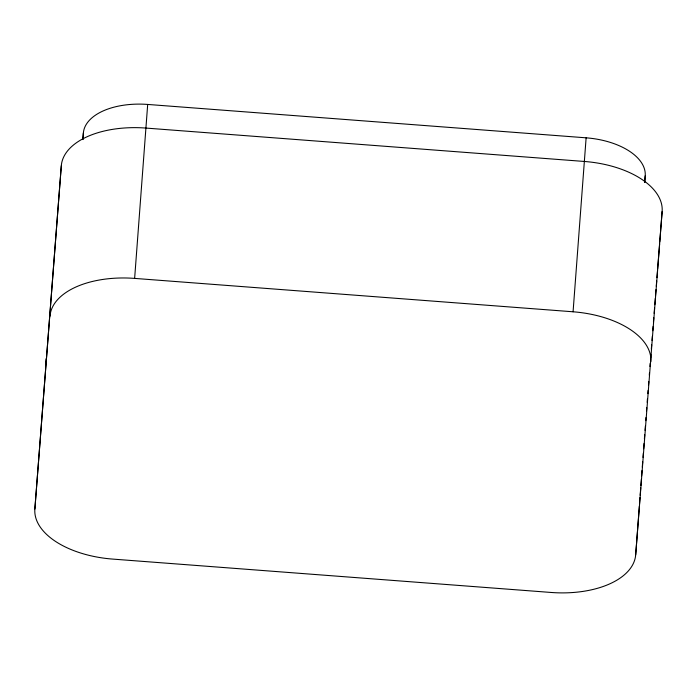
<?xml version="1.0" encoding="UTF-8"?>
<svg xmlns="http://www.w3.org/2000/svg" width="697" height="697" viewBox="0 0 697 697"><rect width="100%" height="100%" fill="white"/><g stroke="black" fill="none" stroke-linecap="round" stroke-linejoin="round"><path stroke-width="1.05" d="M34.867 509.037L61.31 165.755A81.427 43.989 4.3 0 1 145.943 128.074L584.382 161.46A81.427 43.989 4.3 0 1 662.133 211.496L635.69 554.786A81.427 43.989 4.3 0 1 551.057 592.459L112.618 559.081A81.427 43.989 4.3 0 1 34.867 509.037L61.31 165.755M82.882 139.478L83.361 133.066A61.885 33.43 4.3 0 1 147.686 104.437L586.125 137.823A61.885 33.43 4.3 0 1 645.213 175.844L644.734 182.257M50.01 316.072A81.427 43.989 4.3 0 1 134.634 278.399L147.686 104.437M650.824 361.821A81.427 43.989 4.3 0 0 573.073 311.786L586.125 137.823M635.69 554.786L639.349 506.118M639.515 503.957L640.003 497.466M640.16 495.306L640.735 487.734M640.891 485.574L641.379 479.083M641.623 475.842L642.033 470.431M642.277 467.19L642.686 461.78M643.009 457.45L643.331 453.128M643.662 448.798L644.063 443.397M644.394 439.066L644.716 434.745M645.039 430.415L645.37 426.094M645.77 420.683L646.014 417.442M646.502 410.951L646.746 407.71M82.856 139.574L83.361 133.066M644.699 182.353L645.213 175.844M647.164 402.291L647.417 399.041M647.844 393.622L648.097 390.372M648.524 384.944L648.776 381.695M649.29 375.195L649.456 373.026M649.97 366.517L650.223 363.268M650.649 357.849L650.902 354.599M651.329 349.171L651.669 344.841M652.009 340.502L652.348 336.163M652.775 330.744L653.115 326.405M653.455 322.075L653.795 317.736M654.134 313.397L654.561 307.978M654.814 304.728L655.328 298.22M655.494 296.051L656.008 289.551M656.26 286.301L656.687 280.874M656.94 277.624L657.454 271.124M657.619 268.955L659.58 244.02M659.745 241.85L662.133 211.496M134.634 278.399L573.073 311.786M46.333 363.912A81.427 43.989 4.3 0 1 46.176 358.72"/></g></svg>
